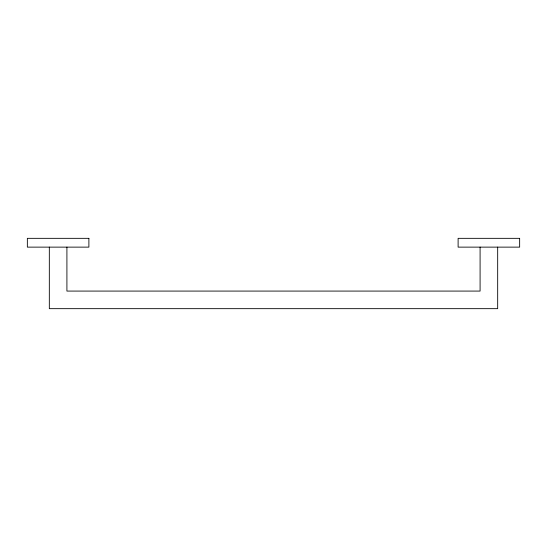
<?xml version="1.0" encoding="UTF-8"?>
<svg xmlns="http://www.w3.org/2000/svg" width="547" height="547" viewBox="0 0 547 547"><rect width="100%" height="100%" fill="white"/><g stroke="black" fill="none" stroke-linecap="round" stroke-linejoin="round"><path stroke-width="0.82" d="M497.674 247.128L497.674 308.665L49.326 308.665L49.326 247.128M480.088 247.128L480.088 291.079L66.912 291.079L66.912 247.128M88.888 238.335L27.35 238.335L27.35 247.128L88.888 247.128L88.888 238.335M519.65 238.335L458.112 238.335L458.112 247.128L519.65 247.128L519.65 238.335"/></g></svg>
